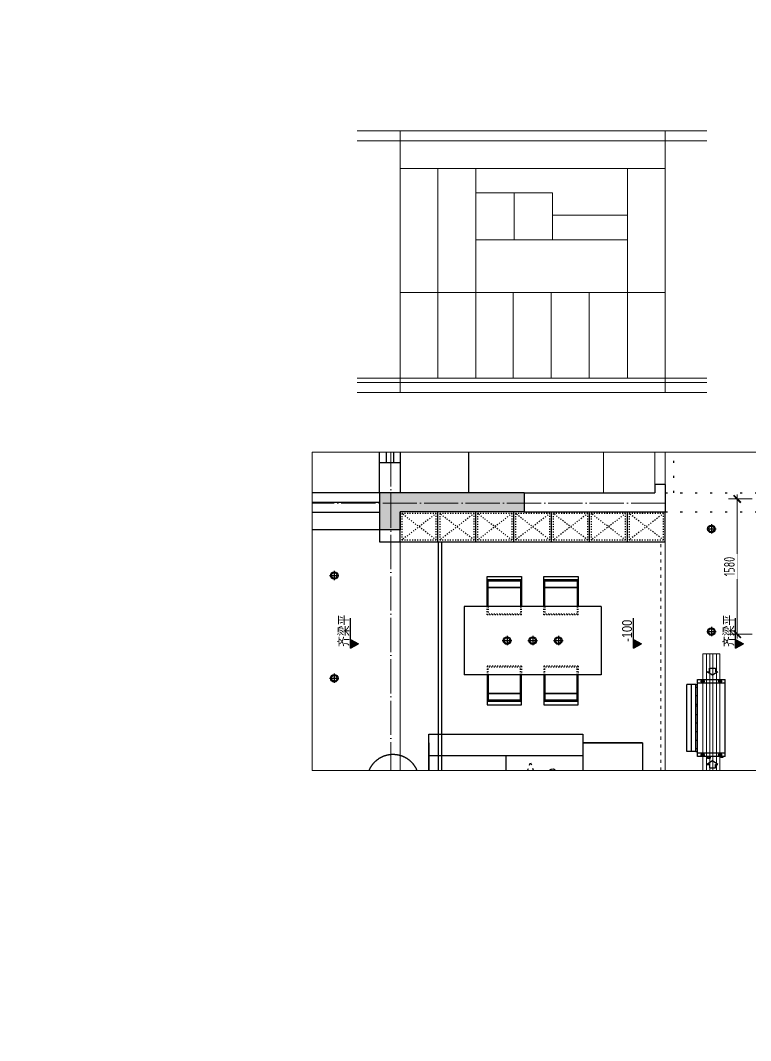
# Model space of a CAD drawing. Header units: inches. Extents: x -50945 to 250244, y -404780 to 18493.
# Drawn here: x 121890 to 130429, y -17247 to -5329 of the extents above; entities that cross this region are included whole.
import ezdxf
from ezdxf.xclip import XClip

# ---------------------------------------------------------------- set-up
doc = ezdxf.new("R2010")
doc.units = ezdxf.units.IN
doc.header["$MEASUREMENT"] = 0
for name, pattern in [('ACAD_ISO03W100', [30, 12, -18]), ('ACAD_ISO07W100', [3.5, 0.5, -3]), ('DOTE', [2.42, 2, -0.2, 0.02, -0.2]), ('iGo户型优化10', [30, 12, -18])]:
    doc.linetypes.add(name, pattern=pattern)
for name, color, linetype in [('D-ARCHI', 250, 'Continuous'), ('EVH 立面填充', 8, 'Continuous'), ('IBS-003-建筑窗框', 3, 'Continuous'), ('IBS-050-建筑文字标注', 50, 'Continuous'), ('IBS-182-原建筑非承重墙', 150, 'Continuous'), ('IBS-200-原建筑承重墙柱', 200, 'Continuous'), ('IBS-22-原建筑梁体', 22, 'Continuous'), ('IBS-63-原建筑窗', 63, 'Continuous'), ('IDS-040-固定高家具', 40, 'Continuous'), ('IFF-51-活动家具', 51, 'Continuous'), ('iGo户型优化', 7, 'Continuous'), ('IRC-022-天花设备', 22, 'Continuous'), ('IRC-2-天花灯具', 2, 'Continuous')]:
    doc.layers.add(name, color=color, linetype=linetype)
for name, color, linetype, lineweight in [('墙体', 9, 'Continuous', 25), ('天棚材质标注', 2, 'Continuous', 5), ('门', 65, 'Continuous', 13)]:
    doc.layers.add(name, color=color, linetype=linetype, lineweight=lineweight)
doc.styles.add('-宋体', font='', dxfattribs={"width": 0.8})
doc.styles.add('HBA-DIMT', font='ARCHS.SHX', dxfattribs={"width": 0.8})
doc.styles.get('-宋体').set_extended_font_data('SimSun')
doc.dimstyles.new('HBA_40', dxfattribs={"dimscale": 50, "dimtxt": 2.5, "dimasz": 0.1, "dimexe": 2, "dimexo": 2.5, "dimgap": 0.6, "dimtad": 1, "dimdec": 0, "dimrnd": 5, "dimzin": 0, "dimtxsty": 'HBA-DIMT', "dimblk": 'HBA_DIMENSION_TICK', "dimblk1": 'HBA_DIMENSION_TICK', "dimblk2": 'HBA_DIMENSION_TICK', "dimcen": 0.125, "dimclrd": 44, "dimclre": 44, "dimclrt": 2, "dimadec": 0, "dimazin": 0, "dimtfac": 1, "dimtdec": 0, "dimtix": 1, "dimtmove": 1, "dimatfit": 3, "dimldrblk": 'HBA_Leader_Dot', "dimfxl": 0, "dimtvp": 1, "dimtfill": 1, "dimtolj": 1, "dimtzin": 0, "dimarcsym": 0})

# ---------------------------------------------------------------- blocks, each defined once
blk = doc.blocks.new('A$C0ACF2E9F')
at = {"layer": 'iGo户型优化', "color": 251}
for p, q in [((197, 1053), (234, 1104)), ((234, 1104), (252, 1110)), ((252, 1110), (308, 1130)), ((301, 1103), (366, 1103)), ((308, 1130), (359, 1130)), ((359, 1130), (415, 1110)), ((362, 1130), (370, 1137)), ((366, 1103), (396, 1096)), ((370, 1137), (392, 1143)), ((392, 1143), (416, 1128)), ((396, 1096), (403, 1074)), ((403, 1074), (412, 1034)), ((416, 1128), (433, 1104)), ((433, 1104), (470, 1053)), ((109, 932), (122, 959)), ((122, 959), (149, 1005)), ((149, 1005), (188, 1042)), ((192, 1050), (179, 1025)), ((185, 1000), (179, 1025)), ((188, 997), (185, 1000)), ((188, 997), (222, 969)), ((197, 1053), (192, 1050)), ((232, 1014), (222, 1036)), ((258, 969), (222, 969)), ((245, 993), (232, 1014)), ((252, 975), (245, 993)), ((248, 1012), (252, 999)), ((259, 977), (252, 999)), ((258, 969), (252, 975)), ((259, 977), (258, 969)), ((258, 969), (258, 959)), ((262, 945), (258, 959)), ((410, 1012), (405, 999)), ((405, 999), (405, 977)), ((405, 977), (407, 969)), ((407, 959), (405, 939)), ((412, 970), (407, 959)), ((407, 969), (407, 959)), ((412, 1034), (410, 1012)), ((445, 969), (411, 969)), ((415, 993), (412, 975)), ((412, 975), (412, 970)), ((430, 1014), (415, 977)), ((440, 1036), (430, 1014)), ((479, 997), (445, 969)), ((457, 1068), (459, 1068)), ((459, 1068), (549, 1035)), ((470, 1053), (474, 1050)), ((474, 1050), (496, 1026)), ((482, 1000), (479, 997)), ((496, 1026), (482, 1000)), ((549, 1035), (567, 1014)), ((567, 1014), (574, 984)), ((575, 956), (570, 918)), ((574, 984), (575, 956)), ((37, 814), (82, 880)), ((82, 880), (109, 932)), ((161, 835), (117, 776)), ((207, 892), (161, 835)), ((171, 769), (175, 843)), ((175, 843), (179, 857)), ((175, 843), (175, 796)), ((215, 851), (200, 884)), ((221, 862), (209, 915)), ((227, 825), (215, 851)), ((221, 926), (221, 888)), ((221, 888), (221, 862)), ((221, 862), (221, 851)), ((245, 808), (221, 851)), ((269, 933), (262, 945)), ((282, 932), (269, 933)), ((275, 925), (274, 933)), ((329, 909), (275, 942)), ((281, 910), (275, 925)), ((288, 900), (281, 910)), ((319, 915), (282, 932)), ((288, 900), (319, 895)), ((329, 909), (319, 915)), ((359, 889), (319, 915)), ((329, 881), (319, 895)), ((329, 909), (359, 889)), ((338, 881), (329, 881)), ((345, 895), (338, 881)), ((349, 895), (345, 895)), ((349, 895), (345, 895)), ((386, 892), (359, 889)), ((400, 928), (386, 892)), ((405, 939), (400, 928)), ((443, 851), (417, 808)), ((449, 928), (436, 937)), ((443, 932), (443, 888)), ((443, 862), (457, 930)), ((443, 888), (443, 862)), ((443, 862), (443, 851)), ((464, 935), (449, 928)), ((460, 932), (470, 912)), ((464, 935), (486, 937)), ((470, 912), (489, 843)), ((497, 939), (486, 937)), ((489, 843), (493, 769)), ((489, 843), (489, 796)), ((509, 944), (497, 939)), ((507, 919), (500, 940)), ((504, 792), (507, 919)), ((570, 918), (563, 778)), ((0, 608), (8, 744)), ((8, 744), (24, 778)), ((24, 778), (30, 797)), ((30, 797), (37, 814)), ((105, 755), (77, 695)), ((114, 762), (105, 755)), ((117, 776), (114, 762)), ((158, 692), (175, 796)), ((175, 796), (188, 769)), ((188, 769), (242, 765)), ((239, 819), (227, 825)), ((321, 769), (242, 765)), ((245, 808), (332, 821)), ((321, 769), (423, 765)), ((417, 808), (332, 821)), ((423, 765), (477, 769)), ((489, 796), (477, 769)), ((489, 796), (507, 692)), ((511, 771), (504, 792)), ((511, 771), (513, 711)), ((563, 778), (551, 767)), ((551, 767), (553, 713)), ((564, 791), (563, 778)), ((7, 596), (0, 608)), ((60, 604), (44, 590)), ((77, 695), (60, 604)), ((194, 563), (158, 692)), ((507, 692), (483, 563)), ((553, 713), (513, 711)), ((523, 688), (520, 711)), ((524, 682), (523, 688)), ((527, 651), (524, 682)), ((570, 653), (524, 682)), ((534, 597), (527, 651)), ((541, 593), (534, 597)), ((551, 584), (541, 638)), ((544, 597), (541, 593)), ((544, 621), (544, 597)), ((550, 714), (559, 691)), ((566, 574), (553, 637)), ((559, 691), (574, 675)), ((559, 606), (561, 587)), ((577, 580), (566, 637)), ((571, 608), (574, 578)), ((580, 627), (573, 647)), ((574, 675), (584, 645)), ((588, 608), (580, 627)), ((580, 625), (587, 583)), ((584, 645), (594, 617)), ((593, 611), (588, 608)), ((594, 617), (593, 611)), ((2, 548), (7, 596)), ((10, 547), (2, 548)), ((3, 489), (7, 513)), ((7, 467), (3, 489)), ((7, 596), (44, 590)), ((7, 523), (10, 533)), ((7, 523), (7, 492)), ((7, 493), (7, 523)), ((7, 460), (7, 492)), ((39, 545), (10, 547)), ((10, 533), (10, 547)), ((17, 497), (36, 519)), ((17, 497), (17, 473)), ((34, 545), (37, 530)), ((37, 530), (36, 519)), ((36, 519), (40, 483)), ((44, 590), (39, 545)), ((40, 483), (47, 422)), ((259, 427), (194, 563)), ((483, 563), (457, 453)), ((557, 584), (551, 584)), ((561, 587), (557, 584)), ((571, 574), (566, 574)), ((574, 578), (571, 574)), ((583, 580), (577, 580)), ((587, 583), (583, 580)), ((10, 453), (7, 460)), ((14, 410), (9, 455)), ((16, 455), (10, 453)), ((19, 410), (14, 410)), ((17, 473), (16, 455)), ((17, 472), (24, 410)), ((24, 410), (19, 410)), ((23, 402), (21, 410)), ((27, 402), (23, 402)), ((26, 469), (33, 402)), ((33, 402), (27, 402)), ((33, 410), (31, 410)), ((33, 467), (38, 410)), ((38, 410), (33, 410)), ((44, 419), (38, 419)), ((47, 422), (44, 419)), ((284, 403), (259, 427)), ((323, 389), (284, 403)), ((309, 348), (313, 393)), ((356, 416), (323, 389)), ((363, 379), (347, 408)), ((429, 389), (356, 416)), ((375, 362), (363, 379)), ((375, 362), (386, 323)), ((453, 402), (429, 389)), ((445, 398), (460, 363)), ((457, 453), (453, 402)), ((460, 363), (474, 329)), ((296, 115), (323, 262)), ((309, 333), (309, 348)), ((322, 310), (309, 333)), ((309, 317), (309, 333)), ((323, 298), (309, 317)), ((315, 182), (328, 261)), ((363, 305), (322, 310)), ((329, 274), (323, 298)), ((323, 262), (326, 279)), ((326, 279), (328, 281)), ((326, 279), (328, 281)), ((328, 261), (329, 274)), ((373, 269), (349, 175)), ((378, 252), (356, 111)), ((363, 305), (385, 319)), ((372, 288), (365, 266)), ((370, 281), (373, 269)), ((388, 302), (372, 288)), ((372, 288), (378, 252)), ((400, 289), (383, 318)), ((386, 323), (400, 289)), ((389, 308), (388, 302)), ((433, 242), (400, 289)), ((453, 205), (433, 242)), ((474, 329), (480, 258)), ((480, 258), (496, 202)), ((315, 182), (329, 164)), ((329, 164), (349, 175)), ((469, 167), (453, 205)), ((459, 188), (459, 191)), ((467, 133), (459, 188)), ((467, 151), (469, 167)), ((517, 68), (467, 151)), ((467, 151), (467, 133)), ((530, 4), (467, 133)), ((496, 202), (514, 158)), ((514, 158), (550, 85)), ((521, 148), (587, 27)), ((305, 103), (296, 115)), ((296, 115), (305, 103)), ((342, 101), (305, 103)), ((356, 110), (342, 101)), ((541, 64), (517, 68)), ((547, 0), (530, 4)), ((530, 4), (530, 3)), ((547, 0), (530, 3)), ((550, 85), (541, 64)), ((581, 11), (547, 0)), ((581, 11), (547, 0)), ((587, 27), (581, 11)), ((587, 26), (581, 11)), ((587, 27), (587, 26))]:
    blk.add_line(p, q, dxfattribs=at)
blk = doc.blocks.new('ewrwrewqewer')
at = {"layer": 'IRC-022-天花设备'}
for p, q in [((1808539, 857245), (1808539, 857568)), ((1808539, 857268), (1808539, 857568)), ((1809439, 857568), (1808539, 857568)), ((1808552, 857514), (1808539, 857514)), ((1808552, 857514), (1808552, 857523)), ((1808566, 857493), (1808566, 857523)), ((1808579, 857245), (1808579, 857568)), ((1809399, 857568), (1809399, 857245)), ((1809412, 857493), (1809412, 857523)), ((1809426, 857514), (1809426, 857523)), ((1809426, 857514), (1809439, 857514)), ((1809439, 857568), (1809439, 857245)), ((1809439, 857541), (1809449, 857541)), ((1809439, 857515), (1809449, 857515)), ((1809449, 857541), (1809449, 857515)), ((1808406, 857418), (1808406, 857453)), ((1808406, 857453), (1808448, 857453)), ((1808406, 857383), (1808406, 857418)), ((1808448, 857453), (1808448, 857483)), ((1808448, 857483), (1808490, 857418)), ((1808490, 857418), (1808448, 857353)), ((1808552, 857501), (1808539, 857501)), ((1808552, 857493), (1808552, 857501)), ((1809426, 857501), (1809439, 857501)), ((1809426, 857493), (1809426, 857501)), ((1809530, 857483), (1809488, 857418)), ((1809488, 857418), (1809530, 857353)), ((1809530, 857453), (1809530, 857483)), ((1809572, 857453), (1809530, 857453)), ((1809572, 857418), (1809572, 857453)), ((1809572, 857383), (1809572, 857418)), ((1808448, 857383), (1808406, 857383)), ((1808448, 857353), (1808448, 857383)), ((1808552, 857311), (1808539, 857311)), ((1808552, 857298), (1808539, 857298)), ((1808552, 857320), (1808552, 857311)), ((1808552, 857298), (1808552, 857290)), ((1808566, 857320), (1808566, 857290)), ((1809412, 857320), (1809412, 857290)), ((1809426, 857320), (1809426, 857311)), ((1809426, 857311), (1809439, 857311)), ((1809426, 857298), (1809439, 857298)), ((1809426, 857298), (1809426, 857290)), ((1809439, 857390), (1809459, 857390)), ((1809439, 857385), (1809459, 857385)), ((1809439, 857365), (1809459, 857365)), ((1809439, 857360), (1809459, 857360)), ((1809459, 857390), (1809459, 857360)), ((1809459, 857390), (1809463, 857386)), ((1809459, 857360), (1809463, 857363)), ((1809463, 857386), (1809463, 857363)), ((1809530, 857353), (1809530, 857383)), ((1809530, 857383), (1809572, 857383)), ((1809439, 857245), (1808539, 857245)), ((1808599, 857225), (1808599, 857245)), ((1809379, 857225), (1808599, 857225)), ((1808599, 857225), (1808599, 857118)), ((1808599, 857169), (1809379, 857169)), ((1809379, 857225), (1809379, 857245)), ((1809379, 857225), (1809379, 857118)), ((1809379, 857118), (1808599, 857118))]:
    blk.add_line(p, q, dxfattribs=at)
for centre in [(1808629, 857235), (1808729, 857235), (1808829, 857235), (1808849, 857235), (1808948, 857235), (1809048, 857235), (1809148, 857235), (1809248, 857235), (1809348, 857235)]:
    blk.add_circle(centre, 2.35, dxfattribs=at)
for centre, start, end in [((1808559, 857523), 359.9995, 180), ((1809419, 857523), 0, 180.0005), ((1808559, 857493), 180, 0.0316), ((1809419, 857493), 179.9684, 0), ((1808559, 857320), 359.9684, 180), ((1808559, 857290), 180, 0.0005), ((1809419, 857320), 0, 180.0316), ((1809419, 857290), 179.9995, 0)]:
    blk.add_arc(centre, 6.67, start, end, dxfattribs=at)
blk = doc.blocks.new('A$C2C253EB8')
at = {"layer": 'IRC-2-天花灯具', "color": 250}
for p, q in [((0, 55), (110, 55)), ((55, 0), (55, 110))]:
    blk.add_line(p, q, dxfattribs=at)
at = {"layer": 'IRC-2-天花灯具', "color": 2}
blk.add_ellipse((55, 55), major_axis=(44, 0), ratio=1, start_param=1.571461413961594, end_param=7.85464672114118, dxfattribs=at)
at = {"layer": 'IRC-2-天花灯具', "color": 251}
blk.add_ellipse((55, 55), major_axis=(33, 0), ratio=1, start_param=1.570667, end_param=7.853852, dxfattribs=at)
blk = doc.blocks.new('A$C61603E42')
at = {"layer": '墙体'}
blk.add_hatch(color=256, dxfattribs=at).paths.add_polyline_path([(85, 0), (171, 157), (0, 157)])
blk.add_line((0, 157), (585, 157), dxfattribs=at)
for points in [[(0, 157), (85, 0)], [(171, 157), (85, 0)]]:
    blk.add_lwpolyline(points, dxfattribs=at)
blk = doc.blocks.new('HBA_DIMENSION_TICK')
at = {"color": 0, "linetype": 'ByBlock'}
for p, q in [((-10, 0), (0, 0)), ((0, 0), (10, 0))]:
    blk.add_line(p, q, dxfattribs=at)
at = {"color": 50, "linetype": 'ByBlock'}
blk.add_solid([(-10, -7), (-7, -10), (7, 10), (10, 7)], dxfattribs=at)
blk = doc.blocks.new('*D238')
at = {"layer": 'Defpoints', "color": 0, "transparency": 16777216}
for p in [(130272, -10919), (130570, -10919), (130570, -12499)]:
    blk.add_point(p, dxfattribs=at)
at = {"layer": '天棚材质标注', "color": 44, "lineweight": -2, "transparency": 16777216}
for p, q in [((130445, -10919), (130172, -10919)), ((130272, -12494), (130272, -10924)), ((130445, -12499), (130172, -12499))]:
    blk.add_line(p, q, dxfattribs=at)
at = {"layer": '天棚材质标注', "color": 44, "lineweight": -2, "transparency": 16777216, "xscale": 5, "yscale": 5, "zscale": 5}
for p, rotation in [((130272, -10919), 90), ((130272, -12499), 270)]:
    blk.add_blockref('HBA_DIMENSION_TICK', p, dxfattribs=dict(at, rotation=rotation))
at = {"layer": '天棚材质标注', "color": 2, "transparency": 16777216, "insert": (130180, -11709), "char_height": 125, "attachment_point": 5, "rotation": 90, "style": 'HBA-DIMT', "bg_fill": 3, "box_fill_scale": 1.25, "bg_fill_color": 256, "bg_fill_true_color": 13158600, "bg_fill_transparency": 0}
blk.add_mtext('\\A1;1580', dxfattribs=at)
blk = doc.blocks.new('HBA_Leader_Dot')
at = {"color": 0, "linetype": 'ByBlock'}
blk.add_line((-5, 0), (-10, 0), dxfattribs=at)
at = {"color": 0, "linetype": 'ByBlock', "const_width": 5}
blk.add_lwpolyline([(-2.5, 0, 1), (2.5, 0, 1)], format="xyb", close=True, dxfattribs=at)
blk = doc.blocks.new('mjj')
at = {"layer": 'EVH 立面填充'}
h = blk.add_hatch(color=256, dxfattribs=at)
h.dxf.hatch_style = 1
h.paths.add_polyline_path([(126330.3, -11068.7), (127780.3, -11068.7), (127780.3, -10848.7), (126090.3, -10848.7), (126090.3, -11278.7), (126330.3, -11278.7)])
for p in [(126773.1, -11418.7), (127216, -11418.7), (127658.8, -11418.7), (128101.7, -11418.7), (128544.6, -11418.7), (128987.4, -11418.7)]:
    blk.add_point(p)
at = {"layer": 'D-ARCHI', "color": 251, "linetype": 'DOTE', "lineweight": 5, "ltscale": 200}
for p, q in [((126220.3, -5328.7), (126220.3, -25668.7)), ((136838.6, -10719), (130510.3, -10719)), ((129430.3, -10968.7), (121890, -10968.7)), ((136838.6, -16449), (130510.3, -16449))]:
    blk.add_line(p, q, dxfattribs=at)
at = {"layer": 'IBS-003-建筑窗框', "color": 251, "ltscale": 10}
for p, q in [((126090.3, -10498.7), (126090.3, -8728.7)), ((126330.3, -8728.7), (126330.3, -10498.7)), ((126090.3, -10848.7), (124590, -10848.7)), ((126090.3, -11078.7), (124830, -11078.7)), ((126090.3, -11278.7), (125030, -11278.7))]:
    blk.add_line(p, q, dxfattribs=at)
at = {"layer": 'IBS-182-原建筑非承重墙'}
for p, q in [((127130.3, -8268.7), (127130.3, -10848.7)), ((126330.3, -10498.7), (126090.3, -10498.7)), ((126090.3, -10848.7), (126090.3, -10498.7)), ((126330.3, -10498.7), (126330.3, -10848.7)), ((129430.3, -10748.7), (129310.3, -10748.7)), ((129310.3, -10748.7), (129310.3, -10848.7)), ((129430.3, -10748.7), (129430.3, -11068.7)), ((127780.3, -10848.7), (129310.3, -10848.7)), ((127780.3, -11068.7), (129430.3, -11068.7))]:
    blk.add_line(p, q, dxfattribs=at)
blk.add_lwpolyline([(126330.3, -11418.7), (126330.3, -11278.7), (126090.3, -11278.7), (126090.3, -11418.7)], close=True, dxfattribs=at)
at = {"layer": 'IBS-200-原建筑承重墙柱', "ltscale": 0.02}
for p, q in [((127780.3, -10848.7), (126090.3, -10848.7)), ((126090.3, -10848.7), (126090.3, -11278.7)), ((127780.3, -10848.7), (127780.3, -11068.7)), ((127780.3, -11068.7), (126330.3, -11068.7)), ((126330.3, -11068.7), (126330.3, -11278.7)), ((126330.3, -11278.7), (126090.3, -11278.7))]:
    blk.add_line(p, q, dxfattribs=at)
at = {"layer": 'IBS-22-原建筑梁体', "linetype": 'ACAD_ISO07W100', "ltscale": 50}
for p, q in [((129530.3, -10848.7), (129530.3, -9028.7)), ((129430.3, -10848.7), (130510.3, -10848.7)), ((129430.3, -11068.7), (130510.3, -11068.7))]:
    blk.add_line(p, q, dxfattribs=at)
at = {"layer": 'IBS-63-原建筑窗'}
for p, q in [((126170.3, -10498.7), (126170.3, -8728.7)), ((126257.9, -10498.7), (126257.9, -8728.7)), ((126090.3, -10958.7), (124710, -10958.7))]:
    blk.add_line(p, q, dxfattribs=at)
at = {"layer": 'IDS-040-固定高家具'}
for p, q in [((126330.3, -11418.7), (126330.3, -11068.7)), ((126773.1, -11418.7), (126773.1, -11068.7)), ((127216, -11418.7), (127216, -11068.7)), ((127658.8, -11418.7), (127658.8, -11068.7)), ((128101.7, -11418.7), (128101.7, -11068.7)), ((128544.6, -11418.7), (128544.6, -11068.7)), ((128987.4, -11418.7), (128987.4, -11068.7)), ((129430.3, -11418.7), (129430.3, -11068.7)), ((126330.3, -11418.7), (129430.3, -11418.7))]:
    blk.add_line(p, q, dxfattribs=at)
at = {"layer": 'IDS-040-固定高家具', "linetype": 'ACAD_ISO03W100'}
for p, q in [((126753.1, -11398.7), (126350.3, -11088.7)), ((126753.1, -11088.7), (126350.3, -11398.7)), ((127196, -11398.7), (126793.1, -11088.7)), ((127196, -11088.7), (126793.1, -11398.7)), ((127638.8, -11398.7), (127236, -11088.7)), ((127638.8, -11088.7), (127236, -11398.7)), ((128081.7, -11398.7), (127678.8, -11088.7)), ((128081.7, -11088.7), (127678.8, -11398.7)), ((128524.6, -11398.7), (128121.7, -11088.7)), ((128524.6, -11088.7), (128121.7, -11398.7)), ((128967.4, -11398.7), (128564.6, -11088.7)), ((128967.4, -11088.7), (128564.6, -11398.7)), ((129410.3, -11398.7), (129007.4, -11088.7)), ((129410.3, -11088.7), (129007.4, -11398.7))]:
    blk.add_line(p, q, dxfattribs=at)
for points in [[(126753.1, -11398.7), (126753.1, -11088.7), (126350.3, -11088.7), (126350.3, -11398.7)], [(127196, -11398.7), (127196, -11088.7), (126793.1, -11088.7), (126793.1, -11398.7)], [(127638.8, -11398.7), (127638.8, -11088.7), (127236, -11088.7), (127236, -11398.7)], [(128081.7, -11398.7), (128081.7, -11088.7), (127678.8, -11088.7), (127678.8, -11398.7)], [(128524.6, -11398.7), (128524.6, -11088.7), (128121.7, -11088.7), (128121.7, -11398.7)], [(128967.4, -11398.7), (128967.4, -11088.7), (128564.6, -11088.7), (128564.6, -11398.7)], [(129410.3, -11398.7), (129410.3, -11088.7), (129007.4, -11088.7), (129007.4, -11398.7)]]:
    blk.add_lwpolyline(points, close=True, dxfattribs=at)
at = {"layer": 'IFF-51-活动家具'}
for p, q in [((127348.5, -12173.7, 0), (127348.5, -11823.7, 0)), ((127348.5, -11823.7, 0), (127748.5, -11823.7, 0)), ((127348.5, -11863.7, 0), (127348.5, -11823.7, 0)), ((127748.5, -11863.7, 0), (127348.5, -11863.7, 0)), ((127748.5, -11876.4, 0), (127348.5, -11876.4, 0)), ((127358.5, -11876.4, 0), (127738.5, -11876.4, 0)), ((127358.5, -11953.7, 0), (127358.5, -11876.4, 0)), ((127738.5, -11876.4, 0), (127738.5, -11953.7, 0)), ((127748.5, -11823.7, 0), (127748.5, -12173.7, 0)), ((127748.5, -11823.7, 0), (127748.5, -11863.7, 0)), ((128012.1, -12173.7, 0), (128012.1, -11823.7, 0)), ((128012.1, -11823.7, 0), (128412.1, -11823.7, 0)), ((128012.1, -11863.7, 0), (128012.1, -11823.7, 0)), ((128412.1, -11863.7, 0), (128012.1, -11863.7, 0)), ((128412.1, -11876.4, 0), (128012.1, -11876.4, 0)), ((128022.1, -11876.4, 0), (128402.1, -11876.4, 0)), ((128022.1, -11953.7, 0), (128022.1, -11876.4, 0)), ((128402.1, -11876.4, 0), (128402.1, -11953.7, 0)), ((128412.1, -11823.7, 0), (128412.1, -12173.7, 0)), ((128412.1, -11823.7, 0), (128412.1, -11863.7, 0)), ((127348.5, -11953.7, 0), (127748.5, -11953.7, 0)), ((127358.5, -11953.7, 0), (127738.5, -11953.7, 0)), ((127358.5, -12173.7, 0), (127358.5, -11953.7, 0)), ((127738.5, -11953.7, 0), (127358.5, -11953.7, 0)), ((127738.5, -11953.7, 0), (127738.5, -12173.7, 0)), ((128012.1, -11953.7, 0), (128412.1, -11953.7, 0)), ((128022.1, -11953.7, 0), (128402.1, -11953.7, 0)), ((128022.1, -12173.7, 0), (128022.1, -11953.7, 0)), ((128402.1, -11953.7, 0), (128022.1, -11953.7, 0)), ((128402.1, -11953.7, 0), (128402.1, -12173.7, 0)), ((128680.3, -12173.7), (127080.3, -12173.7)), ((127080.3, -12173.7, 0), (127080.3, -12973.7, 0)), ((128680.3, -12173.7, 0), (128680.3, -12973.7, 0)), ((128680.3, -12973.7, 0), (127080.3, -12973.7)), ((127348.5, -12973.7, 0), (127348.5, -13323.7, 0)), ((127358.5, -12973.7, 0), (127358.5, -13193.7, 0)), ((127738.5, -13193.7, 0), (127738.5, -12973.7, 0)), ((127748.5, -13323.7, 0), (127748.5, -12973.7, 0)), ((128012.1, -12973.7, 0), (128012.1, -13323.7, 0)), ((128022.1, -12973.7, 0), (128022.1, -13193.7, 0)), ((128402.1, -13193.7, 0), (128402.1, -12973.7, 0)), ((128412.1, -13323.7, 0), (128412.1, -12973.7, 0)), ((127348.5, -13193.7, 0), (127748.5, -13193.7, 0)), ((127358.5, -13193.7, 0), (127738.5, -13193.7, 0)), ((127738.5, -13193.7, 0), (127358.5, -13193.7, 0)), ((127358.5, -13193.7, 0), (127358.5, -13270.9, 0)), ((127738.5, -13270.9, 0), (127738.5, -13193.7, 0)), ((128012.1, -13193.7, 0), (128412.1, -13193.7, 0)), ((128022.1, -13193.7, 0), (128402.1, -13193.7, 0)), ((128402.1, -13193.7, 0), (128022.1, -13193.7, 0)), ((128022.1, -13193.7, 0), (128022.1, -13270.9, 0)), ((128402.1, -13270.9, 0), (128402.1, -13193.7, 0)), ((127748.5, -13270.9, 0), (127348.5, -13270.9, 0)), ((127748.5, -13283.7, 0), (127348.5, -13283.7, 0)), ((127348.5, -13283.7, 0), (127348.5, -13323.7, 0)), ((127348.5, -13323.7, 0), (127748.5, -13323.7, 0)), ((127358.5, -13270.9, 0), (127738.5, -13270.9, 0)), ((127748.5, -13323.7, 0), (127748.5, -13283.7, 0)), ((128412.1, -13270.9, 0), (128012.1, -13270.9, 0)), ((128412.1, -13283.7, 0), (128012.1, -13283.7, 0)), ((128012.1, -13283.7, 0), (128012.1, -13323.7, 0)), ((128012.1, -13323.7, 0), (128412.1, -13323.7, 0)), ((128022.1, -13270.9, 0), (128402.1, -13270.9, 0)), ((128412.1, -13323.7, 0), (128412.1, -13283.7, 0)), ((126665.5, -13768.7, 0), (126665.5, -14678.7, 0)), ((129165.5, -13768.7, 0), (128465.5, -13768.7, 0)), ((128465.5, -13768.7, 0), (128465.5, -14678.7, 0)), ((128465.5, -13918.7, 0), (126665.5, -13918.7, 0)), ((127565.5, -13918.7, 0), (127565.5, -14678.7, 0))]:
    blk.add_line(p, q, dxfattribs=at)
at = {"layer": 'IFF-51-活动家具', "linetype": 'ACAD_ISO03W100'}
for p, q in [((127348.5, -12273.7, 0), (127348.5, -12173.7, 0)), ((127748.5, -12273.7, 0), (127348.5, -12273.7, 0)), ((127358.5, -12173.7, 0), (127358.5, -12263.7, 0)), ((127738.5, -12263.7, 0), (127358.5, -12263.7, 0)), ((127738.5, -12173.7, 0), (127738.5, -12263.7, 0)), ((127748.5, -12273.7, 0), (127748.5, -12173.7, 0)), ((128012.1, -12273.7, 0), (128012.1, -12173.7, 0)), ((128412.1, -12273.7, 0), (128012.1, -12273.7, 0)), ((128022.1, -12173.7, 0), (128022.1, -12263.7, 0)), ((128402.1, -12263.7, 0), (128022.1, -12263.7, 0)), ((128402.1, -12173.7, 0), (128402.1, -12263.7, 0)), ((128412.1, -12273.7, 0), (128412.1, -12173.7, 0)), ((127748.5, -12873.7, 0), (127348.5, -12873.7, 0)), ((127348.5, -12873.7, 0), (127348.5, -12973.7, 0)), ((127738.5, -12883.7, 0), (127358.5, -12883.7, 0)), ((127358.5, -12973.7, 0), (127358.5, -12883.7, 0)), ((127738.5, -12973.7, 0), (127738.5, -12883.7, 0)), ((127748.5, -12873.7, 0), (127748.5, -12973.7, 0)), ((128412.1, -12873.7, 0), (128012.1, -12873.7, 0)), ((128012.1, -12873.7, 0), (128012.1, -12973.7, 0)), ((128402.1, -12883.7, 0), (128022.1, -12883.7, 0)), ((128022.1, -12973.7, 0), (128022.1, -12883.7, 0)), ((128402.1, -12973.7, 0), (128402.1, -12883.7, 0)), ((128412.1, -12873.7, 0), (128412.1, -12973.7, 0))]:
    blk.add_line(p, q, dxfattribs=at)
at = {"layer": 'IFF-51-活动家具', "elevation": 0}
for points in [[(126665.5, -13768.7), (126665.5, -13668.7), (128465.5, -13668.7), (128465.5, -13768.7)], [(127800.8, -14678.7), (126665.5, -14678.7), (126665.5, -13768.7)], [(129165.5, -13768.7), (129165.5, -14678.7), (128074.1, -14678.7)], [(128465.5, -13768.7), (129165.5, -13768.7), (129165.5, -14023.7)]]:
    blk.add_lwpolyline(points, dxfattribs=at)
at = {"layer": 'IFF-51-活动家具'}
blk.add_circle((126247.3, -14202), 300, dxfattribs=at)
at = {"layer": 'iGo户型优化', "color": 251, "linetype": 'iGo户型优化10', "ltscale": 2.2}
for p in [(126806.2, -16926.9), (128906.2, -16926.9)]:
    blk.add_line(p, (127856.2, -13993.2), dxfattribs=at)
at = {"layer": 'IRC-2-天花灯具'}
blk.add_lwpolyline([(126778, -16938.7), (126778, -11418.7), (126815.4, -11418.7), (126815.4, -16938.7)], close=True, dxfattribs=at)
at = {"layer": '天棚材质标注', "color": 1}
for p, q in [((128710.3, -9768.7), (128710.3, -10848.7)), ((126330.3, -16028.7), (126330.3, -11418.7)), ((129430.3, -16938.7), (129430.3, -11418.7)), ((129912.1, -15628.7), (129912.1, -12728.7)), ((129952.1, -15628.7), (129952.1, -12728.7)), ((129988.4, -15628.7), (129988.4, -12728.7)), ((130028.4, -15628.7), (130028.4, -12728.7))]:
    blk.add_line(p, q, dxfattribs=at)
at = {"layer": '天棚材质标注', "color": 1, "linetype": 'ACAD_ISO03W100', "ltscale": 3}
blk.add_line((129380.3, -16938.7), (129380.3, -11418.7), dxfattribs=at)
at = {"layer": '天棚材质标注', "color": 1}
blk.add_lwpolyline([(129870.3, -15628.7), (129870.3, -12728.7), (130070.3, -12728.7), (130070.3, -15628.7)], close=True, dxfattribs=at)
at = {"layer": '门', "color": 8, "lineweight": 5}
blk.add_lwpolyline([(129310.3, -10748.7), (129310.3, -9868.7), (129430.3, -9868.7), (129430.3, -10748.7)], close=True, dxfattribs=at)
at = {"layer": 'IBS-050-建筑文字标注', "color": 160, "linetype": 'ByBlock', "xscale": 0.6, "yscale": 0.6, "zscale": 0.6, "rotation": 90}
for p in [(125844, -12662.5), (129153.7, -12662.5), (130347, -12662.5)]:
    blk.add_blockref('A$C61603E42', p, dxfattribs=at)
at = {"layer": 'IFF-51-活动家具', "xscale": -1, "rotation": 337.507696688802}
blk.add_blockref('A$C0ACF2E9F', (128048.5, -15281.1, 0), dxfattribs=at)
at = {"layer": 'IRC-022-天花设备', "color": 250, "rotation": 270}
blk.add_blockref('ewrwrewqewer', (-727436, 1795510.3), dxfattribs=at)
at = {"layer": 'IRC-2-天花灯具', "rotation": 269.9999999999999}
for p in [(129915.3, -11213.8), (125505.2, -11758.7), (129915.3, -12413.8), (127525.3, -12518.7, 0), (127825.3, -12518.7, 0), (128125.3, -12518.7, 0), (125505.2, -12958.7)]:
    blk.add_blockref('A$C2C253EB8', p, dxfattribs=at)
at = {"layer": 'IBS-050-建筑文字标注', "linetype": 'ByBlock', "char_height": 115, "width": 1928.171, "attachment_point": 5, "rotation": 90, "style": '-宋体'}
for s, insert in [('{\\fArial Unicode MS|b0|i0|c134|p0;齐梁平}', (125674.6, -12459.1)), ('{\\fArial Unicode MS|b0|i0|c0|p0;-100}', (128984.3, -12459.1)), ('{\\fArial Unicode MS|b0|i0|c134|p0;齐梁平}', (130177.6, -12459.1))]:
    blk.add_mtext(s, dxfattribs=dict(at, insert=insert))
at = {"layer": '天棚材质标注', "color": 1}
dim = blk.add_linear_dim(base=(130272.2, -10919), p1=(130570.3, -12499), p2=(130570.3, -10919), angle=90, dimstyle='HBA_40', dxfattribs=at)
dim.commit()
dim.dimension.update_dxf_attribs({"geometry": '*D238', "text_midpoint": (130179.7, -11709)})

msp = doc.modelspace()

# ---------------------------------------------------------------- linework, layer by layer
at = {"layer": '天棚材质标注', "color": 1}
for p, q in [((125826.58, -6616.92), (129917.81, -6616.92)), ((126330.27, -6616.92), (126330.27, -9676.92)), ((129430.27, -6616.92), (129430.27, -9676.92)), ((125826.58, -6736.92), (129917.81, -6736.92)), ((126330.27, -7056.92), (129430.27, -7056.92)), ((126773.13, -9506.92), (126773.13, -7056.92)), ((127215.99, -9506.92), (127215.99, -7056.92)), ((128987.41, -9506.92), (128987.41, -7056.92)), ((127664.67, -7342.32), (127664.67, -7893.1)), ((126330.27, -8506.92), (129430.27, -8506.92)), ((127652.41, -9506.92), (127652.41, -8506.92)), ((128097.41, -9506.92), (128097.41, -8506.92)), ((128542.41, -9506.92), (128542.41, -8506.92)), ((125826.58, -9506.92), (129917.81, -9506.92)), ((125826.58, -9556.92), (129917.81, -9556.92)), ((125826.58, -9676.92), (129917.81, -9676.92))]:
    msp.add_line(p, q, dxfattribs=at)
for points in [[(127215.99, -7342.32), (128113.36, -7342.32), (128113.36, -7893.1), (127215.99, -7893.1)], [(128113.36, -7605.19), (128987.41, -7605.19), (128987.41, -7605.19), (128113.36, -7605.19)], [(128113.36, -7893.1), (128987.41, -7893.1), (128987.41, -7893.1), (128113.36, -7893.1)]]:
    msp.add_lwpolyline(points, close=True, dxfattribs=at)

# ---------------------------------------------------------------- block references
ref = msp.add_blockref('mjj', (265348.07, -25227.56), dxfattribs=dict(at, rotation=180))
XClip(ref).set_block_clipping_path([(125300.7174644469, -17783.6555869415), (130952.1632491378, -10371.9147835952)])
ref = msp.add_blockref('mjj', (0, 0), dxfattribs=at)
XClip(ref).set_block_clipping_path([(125300.7174644469, -14091.9673900663), (130952.1632491378, -10371.9147835952)])

doc.saveas('drawing.dxf')
